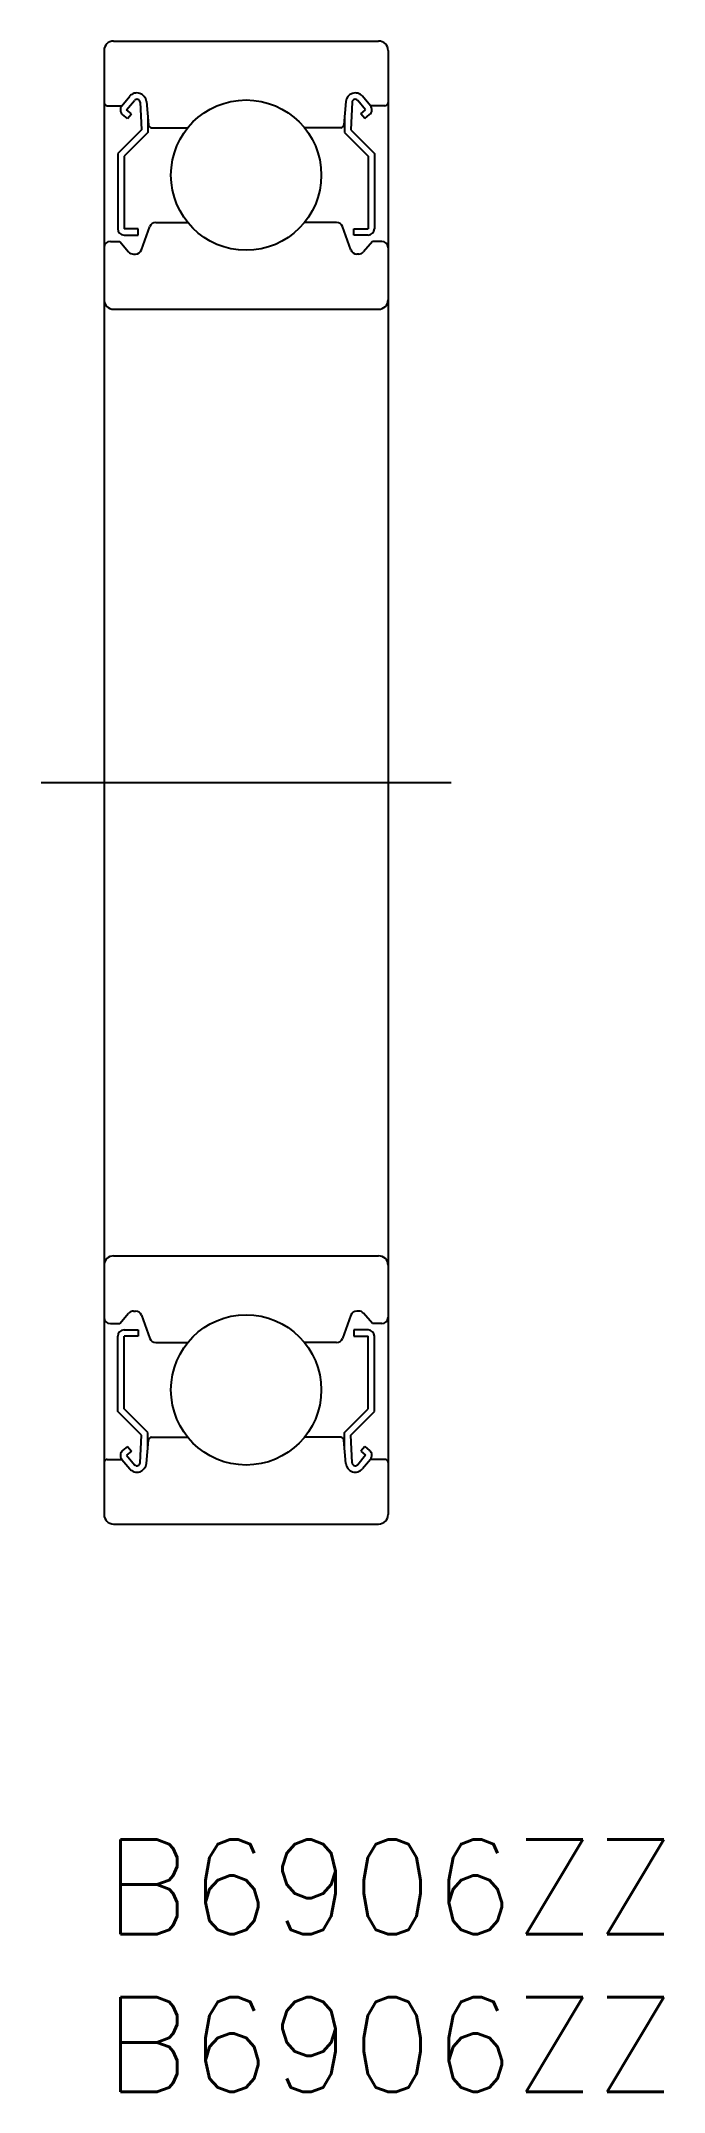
# Model space of a CAD drawing. Extents: x -2 to 17.7, y -8 to 57.
import ezdxf

# ---------------------------------------------------------------- set-up
doc = ezdxf.new("R2010")
doc.units = 0
doc.header["$LTSCALE"] = 0.5
doc.linetypes.add('CENTER', pattern=[50.8, 31.75, -6.35, 6.35, -6.35])
for name, color, linetype in [('MSM_CENTER', 1, 'CENTER'), ('MSM_CONTINUOUS', 7, 'CONTINUOUS'), ('MSM_PART_NUMBER', 7, 'CONTINUOUS')]:
    doc.layers.add(name, color=color, linetype=linetype)
doc.styles.get("Standard").update_dxf_attribs({"font": 'txt.shx', "height": 3, "bigfont": 'bigfont.shx'})

# ---------------------------------------------------------------- blocks, each defined once
blk = doc.blocks.new('*U2')
at = {"layer": 'MSM_PART_NUMBER'}
blk.add_text('B6906ZZ', height=3, dxfattribs=at).set_placement((0, -3))
blk = doc.blocks.new('*U3')
at = {"layer": 'MSM_PART_NUMBER'}
blk.add_text('B6906ZZ', height=3, dxfattribs=at).set_placement((0, -8))

msp = doc.modelspace()

# ---------------------------------------------------------------- linework, layer by layer
at = {"layer": 'MSM_CENTER'}
msp.add_line((-2, 33.5), (11, 33.5), dxfattribs=at)
at = {"layer": 'MSM_CONTINUOUS'}
for p, q in [((0, 56.7), (0, 10.3)), ((0.3, 57), (8.7, 57)), ((9, 56.7), (9, 10.3)), ((0.1, 54.95), (0.56, 54.95)), ((0.56, 54.95), (0.81, 55.247)), ((0.738, 54.54), (0.585, 54.668)), ((0.713, 54.821), (0.963, 55.119)), ((0.866, 54.693), (0.713, 54.821)), ((0.738, 54.54), (0.866, 54.693)), ((1.14, 55.06), (1.183, 54.183)), ((1.338, 55.081), (1.403, 54.341)), ((7.662, 55.081), (7.597, 54.341)), ((7.86, 55.06), (7.817, 54.183)), ((8.287, 54.821), (8.037, 55.119)), ((8.134, 54.693), (8.287, 54.821)), ((8.262, 54.54), (8.134, 54.693)), ((8.44, 54.95), (8.19, 55.247)), ((8.262, 54.54), (8.415, 54.668)), ((8.9, 54.95), (8.44, 54.95)), ((1.183, 54.183), (0.433, 53.433)), ((1.383, 54.1), (0.633, 53.35)), ((1.383, 54.57), (1.383, 54.1)), ((1.503, 54.25), (2.651, 54.25)), ((7.497, 54.25), (6.349, 54.25)), ((7.617, 54.57), (7.617, 54.1)), ((7.617, 54.1), (8.367, 53.35)), ((7.817, 54.183), (8.567, 53.433)), ((0.433, 53.433), (0.433, 51.05)), ((0.633, 53.35), (0.633, 51.05)), ((8.367, 53.35), (8.367, 51.05)), ((8.567, 53.433), (8.567, 51.05)), ((1.083, 51.05), (0.633, 51.05)), ((0.633, 50.85), (1.083, 50.85)), ((1.083, 50.85), (1.083, 51.05)), ((1.182, 50.382), (1.45, 51.118)), ((1.638, 51.25), (2.651, 51.25)), ((7.362, 51.25), (6.349, 51.25)), ((7.818, 50.382), (7.55, 51.118)), ((7.917, 50.85), (7.917, 51.05)), ((7.917, 51.05), (8.367, 51.05)), ((8.367, 50.85), (7.917, 50.85)), ((0.2, 50.65), (0.5, 50.65)), ((0.5, 50.65), (0.776, 50.321)), ((0.929, 50.25), (0.994, 50.25)), ((8.071, 50.25), (8.006, 50.25)), ((8.5, 50.65), (8.224, 50.321)), ((8.8, 50.65), (8.5, 50.65)), ((0.3, 48.5), (8.7, 48.5)), ((0.3, 18.5), (8.7, 18.5)), ((0.2, 16.35), (0.5, 16.35)), ((0.5, 16.35), (0.776, 16.679)), ((0.929, 16.75), (0.994, 16.75)), ((1.182, 16.618), (1.45, 15.882)), ((7.818, 16.618), (7.55, 15.882)), ((8.071, 16.75), (8.006, 16.75)), ((8.5, 16.35), (8.224, 16.679)), ((8.8, 16.35), (8.5, 16.35)), ((0.433, 13.567), (0.433, 15.95)), ((0.633, 16.15), (1.083, 16.15)), ((0.633, 13.65), (0.633, 15.95)), ((1.083, 15.95), (0.633, 15.95)), ((1.083, 16.15), (1.083, 15.95)), ((1.638, 15.75), (2.651, 15.75)), ((7.362, 15.75), (6.349, 15.75)), ((7.917, 16.15), (7.917, 15.95)), ((8.367, 16.15), (7.917, 16.15)), ((7.917, 15.95), (8.367, 15.95)), ((8.367, 13.65), (8.367, 15.95)), ((8.567, 13.567), (8.567, 15.95)), ((1.183, 12.817), (0.433, 13.567)), ((1.383, 12.9), (0.633, 13.65)), ((7.617, 12.9), (8.367, 13.65)), ((7.817, 12.817), (8.567, 13.567)), ((0.738, 12.46), (0.585, 12.332)), ((0.738, 12.46), (0.866, 12.307)), ((1.14, 11.94), (1.183, 12.817)), ((1.338, 11.919), (1.403, 12.659)), ((1.383, 12.43), (1.383, 12.9)), ((1.503, 12.75), (2.651, 12.75)), ((7.497, 12.75), (6.349, 12.75)), ((7.662, 11.919), (7.597, 12.659)), ((7.617, 12.43), (7.617, 12.9)), ((7.86, 11.94), (7.817, 12.817)), ((8.262, 12.46), (8.134, 12.307)), ((8.262, 12.46), (8.415, 12.332)), ((0.1, 12.05), (0.56, 12.05)), ((0.56, 12.05), (0.81, 11.753)), ((0.866, 12.307), (0.713, 12.179)), ((0.713, 12.179), (0.963, 11.881)), ((8.287, 12.179), (8.037, 11.881)), ((8.134, 12.307), (8.287, 12.179)), ((8.44, 12.05), (8.19, 11.753)), ((8.9, 12.05), (8.44, 12.05)), ((0.3, 10), (8.7, 10))]:
    msp.add_line(p, q, dxfattribs=at)
for centre in [(4.5, 52.75), (4.5, 14.25)]:
    msp.add_circle(centre, 2.381, dxfattribs=at)
for centre, radius, start, end in [((0.3, 56.7), 0.3, 90, 180), ((8.7, 56.7), 0.3, 0, 90), ((1.039, 55.055), 0.3, 4.99669, 140.001), ((7.961, 55.055), 0.3, 39.999, 175.00331), ((0.1, 55.05), 0.1, 180, 270), ((0.713, 54.821), 0.2, 140.001, 230.0841), ((1.04, 55.055), 0.1, 2.81979, 140.00004), ((7.96, 55.055), 0.1, 39.99996, 177.18021), ((8.287, 54.821), 0.2, 309.9159, 39.999), ((8.9, 55.05), 0.1, 270, 0), ((1.503, 54.35), 0.1, 184.99669, 270.0005), ((7.497, 54.35), 0.1, 269.9995, 355.00331), ((0.633, 51.05), 0.2, 180, 270), ((1.638, 51.05), 0.2, 90, 159.99215), ((7.362, 51.05), 0.2, 20.00785, 90), ((8.367, 51.05), 0.2, 270, 0), ((0.2, 50.45), 0.2, 90, 180), ((0.929, 50.45), 0.2, 219.99365, 270), ((0.994, 50.45), 0.2, 270, 339.99215), ((8.006, 50.45), 0.2, 200.00785, 270), ((8.071, 50.45), 0.2, 270, 320.00635), ((8.8, 50.45), 0.2, 0, 90), ((0.3, 48.8), 0.3, 180, 270), ((8.7, 48.8), 0.3, 270, 0), ((0.3, 18.2), 0.3, 90, 180), ((8.7, 18.2), 0.3, 0, 90), ((0.2, 16.55), 0.2, 180, 270), ((0.929, 16.55), 0.2, 90, 140.00635), ((0.994, 16.55), 0.2, 20.00785, 90), ((8.006, 16.55), 0.2, 90, 159.99215), ((8.071, 16.55), 0.2, 39.99365, 90), ((8.8, 16.55), 0.2, 270, 0), ((0.633, 15.95), 0.2, 90, 180), ((1.638, 15.95), 0.2, 200.00785, 270), ((7.362, 15.95), 0.2, 270, 339.99215), ((8.367, 15.95), 0.2, 0, 90), ((1.503, 12.65), 0.1, 89.9995, 175.00331), ((7.497, 12.65), 0.1, 4.99669, 90.0005), ((0.1, 11.95), 0.1, 90, 180), ((0.713, 12.179), 0.2, 129.9159, 219.999), ((1.039, 11.945), 0.3, 219.999, 355.00331), ((1.04, 11.945), 0.1, 219.99996, 357.18021), ((7.961, 11.945), 0.3, 184.99669, 320.001), ((7.96, 11.945), 0.1, 182.81979, 320.00004), ((8.287, 12.179), 0.2, 320.001, 50.0841), ((8.9, 11.95), 0.1, 0, 90), ((0.3, 10.3), 0.3, 180, 270), ((8.7, 10.3), 0.3, 270, 0)]:
    msp.add_arc(centre, radius, start, end, dxfattribs=at)

# ---------------------------------------------------------------- block references
for name in ['*U2', '*U3']:
    msp.add_blockref(name, (0, 0), dxfattribs=at)

doc.saveas('drawing.dxf')
